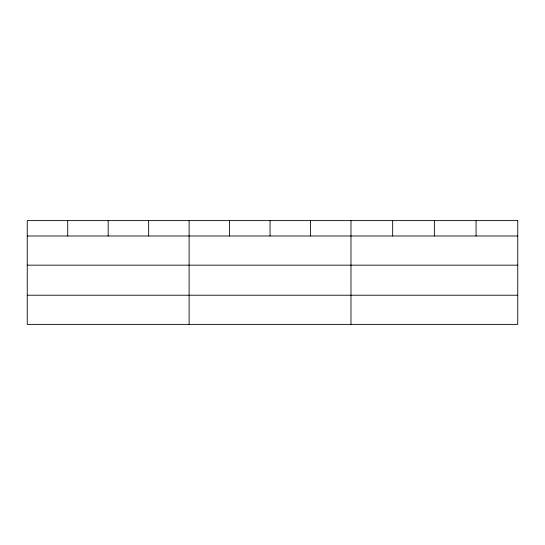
<?xml version="1.0" encoding="UTF-8"?>
<svg xmlns="http://www.w3.org/2000/svg" width="545" height="545" viewBox="0 0 545 545"><rect width="100%" height="100%" fill="white"/><g stroke="black" fill="none" stroke-linecap="round" stroke-linejoin="round"><path stroke-width="0.82" d="M27.25 235.992L517.75 235.992M27.25 265.163L517.75 265.163M27.25 295.22L517.75 295.22M476.058 220.616L476.058 235.992M434.365 220.616L434.365 235.992M392.673 220.616L392.673 235.992M350.98 220.616L350.98 324.384M310.514 220.616L310.514 235.992M270.048 220.616L270.048 235.992M229.581 220.616L229.581 235.992M189.115 220.616L189.115 324.384M148.649 220.616L148.649 235.992M108.183 220.616L108.183 235.992M67.716 220.616L67.716 235.992M517.75 220.616L27.25 220.616L27.25 324.384L517.75 324.384L517.75 220.616"/></g></svg>
